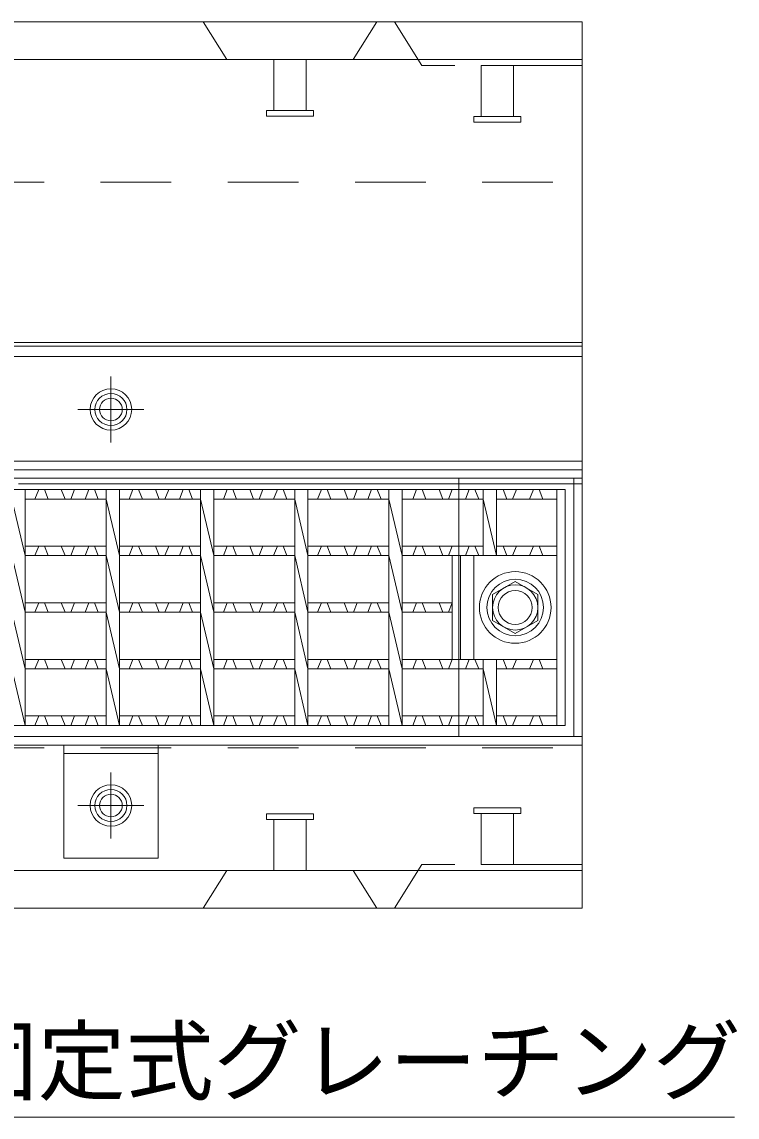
# Model space of a CAD drawing. Units: millimetres, scale not verified. Extents: x 58559 to 106559, y -58351 to -47326.
# Drawn here: x 80580 to 80959, y -51936 to -51355 of the extents above; entities that cross this region are included whole.
import ezdxf
from ezdxf.enums import TextEntityAlignment as Align

# ---------------------------------------------------------------- set-up
doc = ezdxf.new("R2010")
doc.units = ezdxf.units.MM
doc.header["$LTSCALE"] = 50
doc.linetypes.add('CHAIN', pattern=[18.5, 12, -1.5, 3.5, -1.5])
doc.linetypes.add('USER2', pattern=[1.35, 0.75, -0.6])
for name, color, linetype, lineweight in [('インサート', 92, 'USER2', 9), ('エンボス', 4, 'Continuous', 5), ('グレーチング', 7, 'Continuous', 9), ('受枠', 3, 'Continuous', 9), ('引出線', 4, 'Continuous', 13), ('本体', 2, 'Continuous', 13)]:
    doc.layers.add(name, color=color, linetype=linetype, lineweight=lineweight)
doc.styles.add('ＭＳ ゴシック', font='')
doc.styles.get('ＭＳ ゴシック').set_extended_font_data('MS Gothic')

msp = doc.modelspace()

# ---------------------------------------------------------------- linework, layer by layer
at = {"layer": 'インサート'}
for p, q in [((80713.46, -51374.9), (80713.46, -51401.9)), ((80730.46, -51374.9), (80713.46, -51374.9)), ((80730.46, -51374.9), (80730.46, -51401.9)), ((80823.46, -51378.1), (80823.46, -51405.1)), ((80840.46, -51378.1), (80823.46, -51378.1)), ((80840.46, -51378.1), (80840.46, -51405.1)), ((80734.46, -51401.9), (80709.46, -51401.9)), ((80709.46, -51401.9), (80709.46, -51404.9)), ((80709.46, -51404.9), (80734.46, -51404.9)), ((80734.46, -51404.9), (80734.46, -51401.9)), ((80844.46, -51405.1), (80819.46, -51405.1)), ((80819.46, -51405.1), (80819.46, -51408.1)), ((80844.46, -51408.1), (80844.46, -51405.1)), ((80819.46, -51408.1), (80844.46, -51408.1)), ((80819.46, -51774.7), (80819.46, -51771.7)), ((80819.46, -51771.7), (80844.46, -51771.7)), ((80844.46, -51771.7), (80844.46, -51774.7)), ((80709.46, -51777.9), (80709.46, -51774.9)), ((80709.46, -51774.9), (80734.46, -51774.9)), ((80734.46, -51774.9), (80734.46, -51777.9)), ((80844.46, -51774.7), (80819.46, -51774.7)), ((80823.46, -51801.7), (80823.46, -51774.7)), ((80840.46, -51801.7), (80840.46, -51774.7)), ((80734.46, -51777.9), (80709.46, -51777.9)), ((80713.46, -51804.9), (80713.46, -51777.9)), ((80730.46, -51804.9), (80730.46, -51777.9)), ((80730.46, -51804.9), (80713.46, -51804.9)), ((80840.46, -51801.7), (80823.46, -51801.7))]:
    msp.add_line(p, q, dxfattribs=at)
at = {"layer": 'インサート', "linetype": 'CHAIN'}
for p, q in [((80626.96, -51577.9), (80626.96, -51542.9)), ((80644.46, -51560.4), (80609.46, -51560.4)), ((80626.96, -51787.9), (80626.96, -51752.9)), ((80644.46, -51770.4), (80609.46, -51770.4))]:
    msp.add_line(p, q, dxfattribs=at)
at = {"layer": 'インサート', "linetype": 'Continuous', "lineweight": 13}
msp.add_lwpolyline([(80841.46, -51651.55), (80829.46, -51658.47), (80829.46, -51672.32), (80841.46, -51679.25), (80853.45, -51672.32), (80853.45, -51658.47)], close=True, dxfattribs=at)
at = {"layer": 'インサート', "linetype": 'Continuous', "lineweight": 5}
for centre, radius in [((80626.96, -51560.4), 8.5), ((80626.96, -51560.4), 6), ((80841.46, -51665.4), 11.99), ((80626.96, -51770.4), 8.5), ((80626.96, -51770.4), 6)]:
    msp.add_circle(centre, radius, dxfattribs=at)
at = {"layer": 'インサート', "linetype": 'Continuous'}
for radius in [19, 9]:
    msp.add_circle((80841.46, -51665.4), radius, dxfattribs=at)
at = {"layer": 'エンボス'}
for p, q in [((80586.62, -51607.9), (80588.62, -51602.9)), ((80591.62, -51602.9), (80593.62, -51607.9)), ((80602.62, -51607.9), (80600.62, -51602.9)), ((80607.62, -51602.9), (80605.62, -51607.9)), ((80613.26, -51607.9), (80615.26, -51602.9)), ((80618.26, -51602.9), (80620.26, -51607.9)), ((80636.62, -51607.9), (80638.62, -51602.9)), ((80641.62, -51602.9), (80643.62, -51607.9)), ((80652.62, -51607.9), (80650.62, -51602.9)), ((80657.62, -51602.9), (80655.62, -51607.9)), ((80663.26, -51607.9), (80665.26, -51602.9)), ((80668.26, -51602.9), (80670.26, -51607.9)), ((80686.62, -51607.9), (80688.62, -51602.9)), ((80691.62, -51602.9), (80693.62, -51607.9)), ((80702.62, -51607.9), (80700.62, -51602.9)), ((80707.62, -51602.9), (80705.62, -51607.9)), ((80713.26, -51607.9), (80715.26, -51602.9)), ((80718.26, -51602.9), (80720.26, -51607.9)), ((80736.62, -51607.9), (80738.62, -51602.9)), ((80741.62, -51602.9), (80743.62, -51607.9)), ((80752.62, -51607.9), (80750.62, -51602.9)), ((80757.62, -51602.9), (80755.62, -51607.9)), ((80763.26, -51607.9), (80765.26, -51602.9)), ((80768.26, -51602.9), (80770.26, -51607.9)), ((80787.08, -51607.9), (80789.08, -51602.9)), ((80792.08, -51602.9), (80794.08, -51607.9)), ((80803.08, -51607.9), (80801.08, -51602.9)), ((80808.08, -51602.9), (80806.08, -51607.9)), ((80815.08, -51607.9), (80817.08, -51602.9)), ((80820.08, -51602.9), (80822.08, -51607.9)), ((80837.08, -51607.9), (80835.08, -51602.9)), ((80842.08, -51602.9), (80840.08, -51607.9)), ((80849.08, -51607.9), (80851.08, -51602.9)), ((80854.08, -51602.9), (80856.08, -51607.9)), ((80586.62, -51637.9), (80588.62, -51632.9)), ((80591.62, -51632.9), (80593.62, -51637.9)), ((80602.62, -51637.9), (80600.62, -51632.9)), ((80607.62, -51632.9), (80605.62, -51637.9)), ((80613.26, -51637.9), (80615.26, -51632.9)), ((80618.26, -51632.9), (80620.26, -51637.9)), ((80636.62, -51637.9), (80638.62, -51632.9)), ((80641.62, -51632.9), (80643.62, -51637.9)), ((80652.62, -51637.9), (80650.62, -51632.9)), ((80657.62, -51632.9), (80655.62, -51637.9)), ((80663.26, -51637.9), (80665.26, -51632.9)), ((80668.26, -51632.9), (80670.26, -51637.9)), ((80686.62, -51637.9), (80688.62, -51632.9)), ((80691.62, -51632.9), (80693.62, -51637.9)), ((80702.62, -51637.9), (80700.62, -51632.9)), ((80707.62, -51632.9), (80705.62, -51637.9)), ((80713.26, -51637.9), (80715.26, -51632.9)), ((80718.26, -51632.9), (80720.26, -51637.9)), ((80736.62, -51637.9), (80738.62, -51632.9)), ((80741.62, -51632.9), (80743.62, -51637.9)), ((80752.62, -51637.9), (80750.62, -51632.9)), ((80757.62, -51632.9), (80755.62, -51637.9)), ((80763.26, -51637.9), (80765.26, -51632.9)), ((80768.26, -51632.9), (80770.26, -51637.9)), ((80787.08, -51637.9), (80789.08, -51632.9)), ((80792.08, -51632.9), (80794.08, -51637.9)), ((80803.08, -51637.9), (80801.08, -51632.9)), ((80808.08, -51632.9), (80806.08, -51637.9)), ((80815.08, -51637.9), (80817.08, -51632.9)), ((80820.08, -51632.9), (80822.08, -51637.9)), ((80837.08, -51637.9), (80835.08, -51632.9)), ((80842.08, -51632.9), (80840.08, -51637.9)), ((80849.08, -51637.9), (80851.08, -51632.9)), ((80854.08, -51632.9), (80856.08, -51637.9)), ((80586.62, -51667.9), (80588.62, -51662.9)), ((80591.62, -51662.9), (80593.62, -51667.9)), ((80602.62, -51667.9), (80600.62, -51662.9)), ((80607.62, -51662.9), (80605.62, -51667.9)), ((80613.26, -51667.9), (80615.26, -51662.9)), ((80618.26, -51662.9), (80620.26, -51667.9)), ((80636.62, -51667.9), (80638.62, -51662.9)), ((80641.62, -51662.9), (80643.62, -51667.9)), ((80652.62, -51667.9), (80650.62, -51662.9)), ((80657.62, -51662.9), (80655.62, -51667.9)), ((80663.26, -51667.9), (80665.26, -51662.9)), ((80668.26, -51662.9), (80670.26, -51667.9)), ((80686.62, -51667.9), (80688.62, -51662.9)), ((80691.62, -51662.9), (80693.62, -51667.9)), ((80702.62, -51667.9), (80700.62, -51662.9)), ((80707.62, -51662.9), (80705.62, -51667.9)), ((80713.26, -51667.9), (80715.26, -51662.9)), ((80718.26, -51662.9), (80720.26, -51667.9)), ((80736.62, -51667.9), (80738.62, -51662.9)), ((80741.62, -51662.9), (80743.62, -51667.9)), ((80752.62, -51667.9), (80750.62, -51662.9)), ((80757.62, -51662.9), (80755.62, -51667.9)), ((80763.26, -51667.9), (80765.26, -51662.9)), ((80768.26, -51662.9), (80770.26, -51667.9)), ((80787.08, -51667.9), (80789.08, -51662.9)), ((80792.08, -51662.9), (80794.08, -51667.9)), ((80803.08, -51667.9), (80801.08, -51662.9)), ((80808.08, -51662.9), (80806.08, -51667.9)), ((80586.62, -51697.9), (80588.62, -51692.9)), ((80591.62, -51692.9), (80593.62, -51697.9)), ((80602.62, -51697.9), (80600.62, -51692.9)), ((80607.62, -51692.9), (80605.62, -51697.9)), ((80613.26, -51697.9), (80615.26, -51692.9)), ((80618.26, -51692.9), (80620.26, -51697.9)), ((80636.62, -51697.9), (80638.62, -51692.9)), ((80641.62, -51692.9), (80643.62, -51697.9)), ((80652.62, -51697.9), (80650.62, -51692.9)), ((80657.62, -51692.9), (80655.62, -51697.9)), ((80663.26, -51697.9), (80665.26, -51692.9)), ((80668.26, -51692.9), (80670.26, -51697.9)), ((80686.62, -51697.9), (80688.62, -51692.9)), ((80691.62, -51692.9), (80693.62, -51697.9)), ((80702.62, -51697.9), (80700.62, -51692.9)), ((80707.62, -51692.9), (80705.62, -51697.9)), ((80713.26, -51697.9), (80715.26, -51692.9)), ((80718.26, -51692.9), (80720.26, -51697.9)), ((80736.62, -51697.9), (80738.62, -51692.9)), ((80741.62, -51692.9), (80743.62, -51697.9)), ((80752.62, -51697.9), (80750.62, -51692.9)), ((80757.62, -51692.9), (80755.62, -51697.9)), ((80763.26, -51697.9), (80765.26, -51692.9)), ((80768.26, -51692.9), (80770.26, -51697.9)), ((80787.08, -51697.9), (80789.08, -51692.9)), ((80792.08, -51692.9), (80794.08, -51697.9)), ((80803.08, -51697.9), (80801.08, -51692.9)), ((80808.08, -51692.9), (80806.08, -51697.9)), ((80815.08, -51697.9), (80817.08, -51692.9)), ((80820.08, -51692.9), (80822.08, -51697.9)), ((80837.08, -51697.9), (80835.08, -51692.9)), ((80842.08, -51692.9), (80840.08, -51697.9)), ((80849.08, -51697.9), (80851.08, -51692.9)), ((80854.08, -51692.9), (80856.08, -51697.9)), ((80586.62, -51727.9), (80588.62, -51722.9)), ((80591.62, -51722.9), (80593.62, -51727.9)), ((80602.62, -51727.9), (80600.62, -51722.9)), ((80607.62, -51722.9), (80605.62, -51727.9)), ((80613.26, -51727.9), (80615.26, -51722.9)), ((80618.26, -51722.9), (80620.26, -51727.9)), ((80636.62, -51727.9), (80638.62, -51722.9)), ((80641.62, -51722.9), (80643.62, -51727.9)), ((80652.62, -51727.9), (80650.62, -51722.9)), ((80657.62, -51722.9), (80655.62, -51727.9)), ((80663.26, -51727.9), (80665.26, -51722.9)), ((80668.26, -51722.9), (80670.26, -51727.9)), ((80686.62, -51727.9), (80688.62, -51722.9)), ((80691.62, -51722.9), (80693.62, -51727.9)), ((80702.62, -51727.9), (80700.62, -51722.9)), ((80707.62, -51722.9), (80705.62, -51727.9)), ((80713.26, -51727.9), (80715.26, -51722.9)), ((80718.26, -51722.9), (80720.26, -51727.9)), ((80736.62, -51727.9), (80738.62, -51722.9)), ((80741.62, -51722.9), (80743.62, -51727.9)), ((80752.62, -51727.9), (80750.62, -51722.9)), ((80757.62, -51722.9), (80755.62, -51727.9)), ((80763.26, -51727.9), (80765.26, -51722.9)), ((80768.26, -51722.9), (80770.26, -51727.9)), ((80787.08, -51727.9), (80789.08, -51722.9)), ((80792.08, -51722.9), (80794.08, -51727.9)), ((80803.08, -51727.9), (80801.08, -51722.9)), ((80808.08, -51722.9), (80806.08, -51727.9)), ((80815.08, -51727.9), (80817.08, -51722.9)), ((80820.08, -51722.9), (80822.08, -51727.9)), ((80837.08, -51727.9), (80835.08, -51722.9)), ((80842.08, -51722.9), (80840.08, -51727.9)), ((80849.08, -51727.9), (80851.08, -51722.9)), ((80854.08, -51722.9), (80856.08, -51727.9))]:
    msp.add_line(p, q, dxfattribs=at)
at = {"layer": 'グレーチング'}
for p, q in [((80867.96, -51602.9), (79887.96, -51602.9)), ((80581.46, -51602.9), (80581.46, -51727.9)), ((80624.46, -51602.9), (80624.46, -51727.9)), ((80631.46, -51602.9), (80631.46, -51727.9)), ((80674.46, -51602.9), (80674.46, -51727.9)), ((80681.46, -51602.9), (80681.46, -51727.9)), ((80724.46, -51602.9), (80724.46, -51727.9)), ((80731.46, -51602.9), (80731.46, -51727.9)), ((80774.46, -51602.9), (80774.46, -51727.9)), ((80781.46, -51602.9), (80781.46, -51727.9)), ((80824.46, -51602.9), (80824.46, -51637.9)), ((80831.46, -51602.9), (80831.46, -51637.9)), ((80863.46, -51602.9), (80863.46, -51727.9)), ((80867.96, -51602.9), (80867.96, -51727.9)), ((80574.46, -51607.9), (80581.46, -51637.9)), ((80624.46, -51607.9), (80581.46, -51607.9)), ((80624.46, -51607.9), (80631.46, -51637.9)), ((80674.46, -51607.9), (80631.46, -51607.9)), ((80674.46, -51607.9), (80681.46, -51637.9)), ((80724.46, -51607.9), (80681.46, -51607.9)), ((80724.46, -51607.9), (80731.46, -51637.9)), ((80774.46, -51607.9), (80731.46, -51607.9)), ((80774.46, -51607.9), (80781.46, -51637.9)), ((80824.46, -51607.9), (80781.46, -51607.9)), ((80824.46, -51607.9), (80831.46, -51637.9)), ((80863.46, -51607.9), (80831.46, -51607.9)), ((80574.46, -51637.9), (80581.46, -51667.9)), ((80624.46, -51632.9), (80581.46, -51632.9)), ((80624.46, -51637.9), (80581.46, -51637.9)), ((80624.46, -51637.9), (80631.46, -51667.9)), ((80674.46, -51632.9), (80631.46, -51632.9)), ((80674.46, -51637.9), (80631.46, -51637.9)), ((80674.46, -51637.9), (80681.46, -51667.9)), ((80724.46, -51632.9), (80681.46, -51632.9)), ((80724.46, -51637.9), (80681.46, -51637.9)), ((80724.46, -51637.9), (80731.46, -51667.9)), ((80774.46, -51632.9), (80731.46, -51632.9)), ((80774.46, -51637.9), (80731.46, -51637.9)), ((80774.46, -51637.9), (80781.46, -51667.9)), ((80824.46, -51632.9), (80781.46, -51632.9)), ((80863.46, -51637.9), (80781.46, -51637.9)), ((80807.96, -51637.9), (80807.96, -51692.9)), ((80812.46, -51637.9), (80812.46, -51692.9)), ((80819.46, -51637.9), (80819.46, -51692.9)), ((80863.46, -51632.9), (80831.46, -51632.9)), ((80624.46, -51662.9), (80581.46, -51662.9)), ((80674.46, -51662.9), (80631.46, -51662.9)), ((80724.46, -51662.9), (80681.46, -51662.9)), ((80774.46, -51662.9), (80731.46, -51662.9)), ((80807.96, -51662.9), (80781.46, -51662.9)), ((80574.46, -51667.9), (80581.46, -51697.9)), ((80624.46, -51667.9), (80581.46, -51667.9)), ((80624.46, -51667.9), (80631.46, -51697.9)), ((80674.46, -51667.9), (80631.46, -51667.9)), ((80674.46, -51667.9), (80681.46, -51697.9)), ((80724.46, -51667.9), (80681.46, -51667.9)), ((80724.46, -51667.9), (80731.46, -51697.9)), ((80774.46, -51667.9), (80731.46, -51667.9)), ((80774.46, -51667.9), (80781.46, -51697.9)), ((80807.96, -51667.9), (80781.46, -51667.9)), ((80624.46, -51692.9), (80581.46, -51692.9)), ((80674.46, -51692.9), (80631.46, -51692.9)), ((80724.46, -51692.9), (80681.46, -51692.9)), ((80774.46, -51692.9), (80731.46, -51692.9)), ((80863.46, -51692.9), (80781.46, -51692.9)), ((80824.46, -51692.9), (80824.46, -51727.9)), ((80831.46, -51692.9), (80831.46, -51727.9)), ((80574.46, -51697.9), (80581.46, -51727.9)), ((80624.46, -51697.9), (80581.46, -51697.9)), ((80624.46, -51697.9), (80631.46, -51727.9)), ((80674.46, -51697.9), (80631.46, -51697.9)), ((80674.46, -51697.9), (80681.46, -51727.9)), ((80724.46, -51697.9), (80681.46, -51697.9)), ((80724.46, -51697.9), (80731.46, -51727.9)), ((80774.46, -51697.9), (80731.46, -51697.9)), ((80774.46, -51697.9), (80781.46, -51727.9)), ((80824.46, -51697.9), (80781.46, -51697.9)), ((80824.46, -51697.9), (80831.46, -51727.9)), ((80863.46, -51697.9), (80831.46, -51697.9)), ((80624.46, -51722.9), (80581.46, -51722.9)), ((80674.46, -51722.9), (80631.46, -51722.9)), ((80724.46, -51722.9), (80681.46, -51722.9)), ((80774.46, -51722.9), (80731.46, -51722.9)), ((80824.46, -51722.9), (80781.46, -51722.9)), ((80863.46, -51722.9), (80831.46, -51722.9)), ((80867.96, -51727.9), (79887.96, -51727.9))]:
    msp.add_line(p, q, dxfattribs=at)
at = {"layer": '受枠'}
for p, q in [((80876.96, -51532.4), (79878.96, -51532.4)), ((80876.96, -51532.4), (80876.96, -51738.4)), ((80876.96, -51587.9), (79878.96, -51587.9)), ((80876.96, -51592.4), (79878.96, -51592.4)), ((79878.96, -51596.9), (80876.96, -51596.9)), ((80811.46, -51596.9), (80811.46, -51733.9)), ((80872.46, -51596.9), (80872.46, -51733.9)), ((79878.96, -51733.9), (80876.96, -51733.9)), ((79878.96, -51738.4), (80876.96, -51738.4)), ((80601.96, -51798.4), (80601.96, -51738.4)), ((80601.96, -51742.9), (80651.96, -51742.9)), ((80651.96, -51798.4), (80651.96, -51738.4)), ((80601.96, -51798.4), (80651.96, -51798.4))]:
    msp.add_line(p, q, dxfattribs=at)
for centre, radius in [((80626.96, -51560.4), 11), ((80841.46, -51665.4), 15), ((80626.96, -51770.4), 11)]:
    msp.add_circle(centre, radius, dxfattribs=at)
at = {"layer": '引出線'}
msp.add_lwpolyline([(80252.96, -51667.9), (80381.67, -51935.63), (80957.76, -51935.63)], dxfattribs=at)
at = {"layer": '本体'}
for p, q in [((79878.96, -51354.9), (80876.96, -51354.9)), ((80876.96, -51354.9), (80876.96, -51824.9)), ((79878.96, -51374.9), (80876.96, -51374.9)), ((79878.96, -51804.9), (80876.96, -51804.9)), ((79878.96, -51824.9), (80876.96, -51824.9))]:
    msp.add_line(p, q, dxfattribs=at)
at = {"layer": '本体', "lineweight": 9}
for p, q in [((80675.96, -51354.9), (80688.46, -51374.9)), ((80767.96, -51354.9), (80755.46, -51374.9)), ((79878.96, -51524.9), (80876.96, -51524.9)), ((80577.96, -51599.9), (80876.96, -51599.9)), ((80675.96, -51824.9), (80688.46, -51804.9)), ((80767.96, -51824.9), (80755.46, -51804.9))]:
    msp.add_line(p, q, dxfattribs=at)
at = {"layer": '本体', "linetype": 'USER2', "lineweight": 9}
for p, q in [((80791.96, -51378.1), (80777.46, -51354.9)), ((80876.96, -51378.1), (80791.96, -51378.1)), ((79878.96, -51439.9), (80876.96, -51439.9)), ((79878.96, -51739.9), (80876.96, -51739.9)), ((80791.96, -51801.7), (80777.46, -51824.9)), ((80876.96, -51801.7), (80791.96, -51801.7))]:
    msp.add_line(p, q, dxfattribs=at)
at = {"layer": '本体', "lineweight": 5}
for p, q in [((79878.96, -51526.9), (80876.96, -51526.9)), ((79878.96, -51596.9), (80876.96, -51596.9))]:
    msp.add_line(p, q, dxfattribs=at)

# ---------------------------------------------------------------- texts
at = {"layer": '引出線', "style": 'ＭＳ ゴシック'}
msp.add_text('ボルト固定式グレーチング', height=34.18, dxfattribs=at).set_placement((80401.67, -51888.77), align=Align.TOP_LEFT)

doc.saveas('drawing.dxf')
